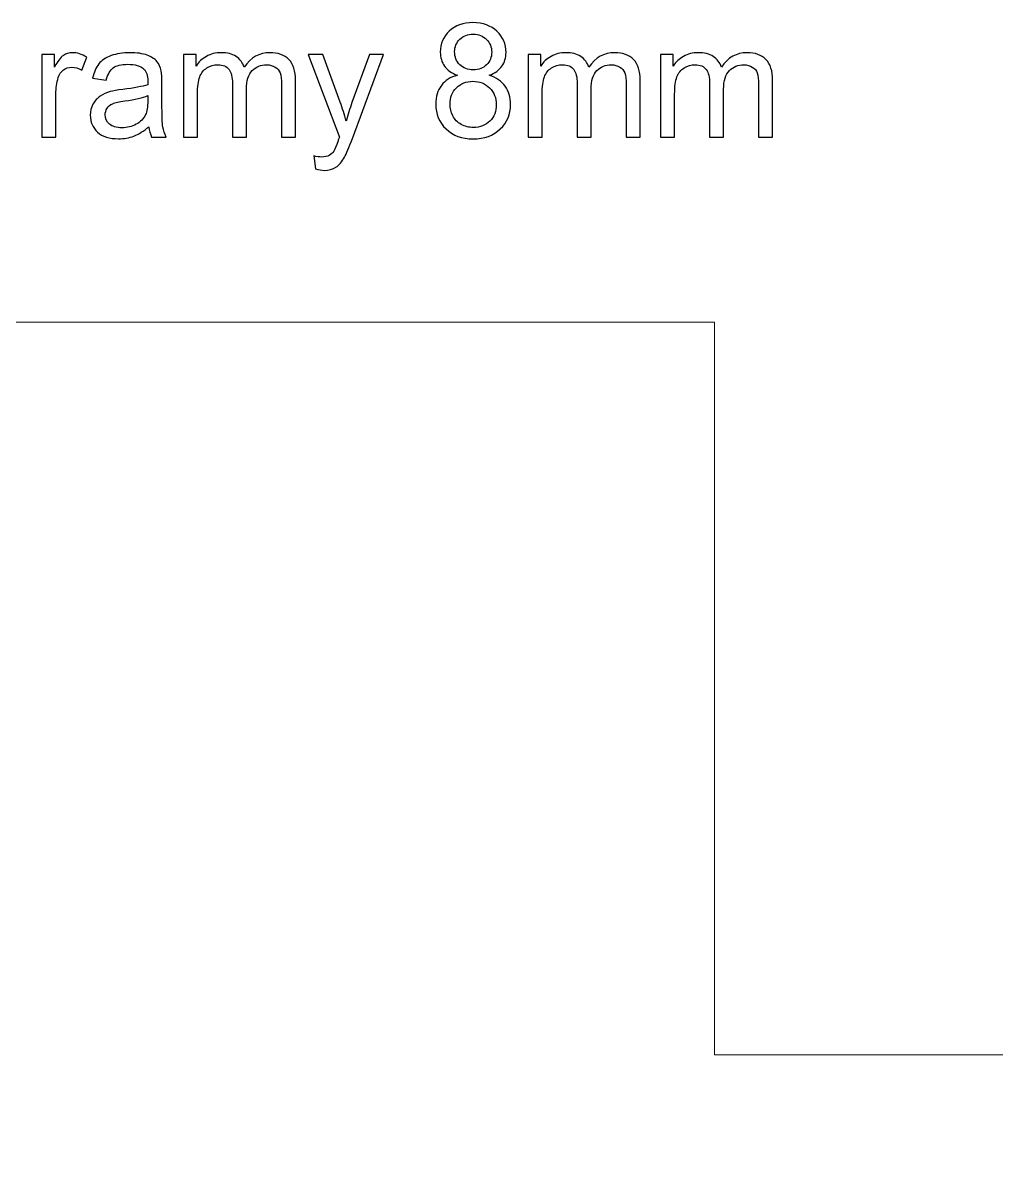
# Model space of a CAD drawing. Header units: millimetres. Extents: x -714 to 63, y -399 to 602.
# Drawn here: x -591.5 to -487.9, y 476.6 to 597.1 of the extents above; entities that cross this region are included whole.
import ezdxf

# ---------------------------------------------------------------- set-up
doc = ezdxf.new("R2010")
doc.units = ezdxf.units.MM
doc.header["$MEASUREMENT"] = 0
doc.layers.add('Layer 1', color=7, linetype='Continuous')

msp = doc.modelspace()

# ---------------------------------------------------------------- linework, layer by layer
at = {"layer": 'Layer 1', "color": 250}
for points, knots in [([(-545.2402, 591.4487), (-545.8583, 591.6745), (-546.3155, 591.9991), (-546.6147, 592.4168), (-546.6147, 592.4168), (-546.911, 592.8373), (-547.0606, 593.3396), (-547.0606, 593.9238), (-547.0606, 593.9238), (-547.0606, 594.8072), (-546.7445, 595.5466), (-546.1123, 596.1477), (-546.1123, 596.1477), (-545.4773, 596.7489), (-544.6363, 597.0508), (-543.5836, 597.0508), (-543.5836, 597.0508), (-542.5281, 597.0508), (-541.6758, 596.7432), (-541.0323, 596.128), (-541.0323, 596.128), (-540.3888, 595.5127), (-540.0671, 594.7648), (-540.0671, 593.8815), (-540.0671, 593.8815), (-540.0671, 593.3199), (-540.2139, 592.8288), (-540.5074, 592.4139), (-540.5074, 592.4139), (-540.8009, 591.9963), (-541.2468, 591.6745), (-541.8479, 591.4487), (-541.8479, 591.4487), (-541.1057, 591.206), (-540.5441, 590.8166), (-540.1574, 590.2747), (-540.1574, 590.2747), (-539.7708, 589.7357), (-539.5761, 589.0922), (-539.5761, 588.3415), (-539.5761, 588.3415), (-539.5761, 587.3057), (-539.9429, 586.4365), (-540.6739, 585.7309), (-540.6739, 585.7309), (-541.4077, 585.0254), (-542.37, 584.6726), (-543.5638, 584.6726), (-543.5638, 584.6726), (-544.7576, 584.6726), (-545.72, 585.0254), (-546.4538, 585.7338), (-546.4538, 585.7338), (-547.1847, 586.4421), (-547.5516, 587.3255), (-547.5516, 588.3838), (-547.5516, 588.3838), (-547.5516, 589.1712), (-547.3513, 589.8316), (-546.9505, 590.3622), (-546.9505, 590.3622), (-546.5497, 590.8956), (-545.9797, 591.2568), (-545.2402, 591.4487)], [0, 0, 0, 0, 0.05882353, 0.05882353, 0.05882353, 0.05882353, 0.11764706, 0.11764706, 0.11764706, 0.11764706, 0.17647059, 0.17647059, 0.17647059, 0.17647059, 0.23529412, 0.23529412, 0.23529412, 0.23529412, 0.29411765, 0.29411765, 0.29411765, 0.29411765, 0.35294118, 0.35294118, 0.35294118, 0.35294118, 0.41176471, 0.41176471, 0.41176471, 0.41176471, 0.47058824, 0.47058824, 0.47058824, 0.47058824, 0.52941176, 0.52941176, 0.52941176, 0.52941176, 0.58823529, 0.58823529, 0.58823529, 0.58823529, 0.64705882, 0.64705882, 0.64705882, 0.64705882, 0.70588235, 0.70588235, 0.70588235, 0.70588235, 0.76470588, 0.76470588, 0.76470588, 0.76470588, 0.82352941, 0.82352941, 0.82352941, 0.82352941, 0.88235294, 0.88235294, 0.88235294, 0.88235294, 1, 1, 1, 1]), ([(-545.5366, 593.9774), (-545.5366, 593.4017), (-545.3531, 592.9332), (-544.9891, 592.5692), (-544.9891, 592.5692), (-544.6222, 592.2051), (-544.1424, 592.0217), (-543.5469, 592.0217), (-543.5469, 592.0217), (-542.9684, 592.0217), (-542.4999, 592.2023), (-542.1358, 592.5635), (-542.1358, 592.5635), (-541.7717, 592.9248), (-541.5911, 593.3679), (-541.5911, 593.8928), (-541.5911, 593.8928), (-541.5911, 594.4403), (-541.7774, 594.9003), (-542.1527, 595.2728), (-542.1527, 595.2728), (-542.5253, 595.6454), (-542.9966, 595.8316), (-543.5638, 595.8316), (-543.5638, 595.8316), (-544.1368, 595.8316), (-544.6081, 595.6482), (-544.9806, 595.2841), (-544.9806, 595.2841), (-545.3503, 594.9201), (-545.5366, 594.4854), (-545.5366, 593.9774)], [0, 0, 0, 0, 0.11111111, 0.11111111, 0.11111111, 0.11111111, 0.22222222, 0.22222222, 0.22222222, 0.22222222, 0.33333333, 0.33333333, 0.33333333, 0.33333333, 0.44444444, 0.44444444, 0.44444444, 0.44444444, 0.55555556, 0.55555556, 0.55555556, 0.55555556, 0.66666667, 0.66666667, 0.66666667, 0.66666667, 0.77777778, 0.77777778, 0.77777778, 0.77777778, 1, 1, 1, 1]), ([(-589.4784, 584.8758), (-589.4784, 584.8758), (-589.4784, 593.6642), (-589.4784, 593.6642), (-589.4784, 593.6642), (-589.4784, 593.6642), (-588.1407, 593.6642), (-588.1407, 593.6642), (-588.1407, 593.6642), (-588.1407, 593.6642), (-588.1407, 592.318), (-588.1407, 592.318), (-588.1407, 592.318), (-587.7992, 592.9417), (-587.4831, 593.3537), (-587.1924, 593.5513), (-587.1924, 593.5513), (-586.9018, 593.7517), (-586.5828, 593.8504), (-586.2357, 593.8504), (-586.2357, 593.8504), (-585.7334, 593.8504), (-585.2225, 593.6924), (-584.7032, 593.3791), (-584.7032, 593.3791), (-584.7032, 593.3791), (-585.2338, 592.0047), (-585.2338, 592.0047), (-585.2338, 592.0047), (-585.5951, 592.2079), (-585.9563, 592.3095), (-586.3176, 592.3095), (-586.3176, 592.3095), (-586.6421, 592.3095), (-586.9328, 592.2107), (-587.1896, 592.016), (-587.1896, 592.016), (-587.4464, 591.8213), (-587.6299, 591.5503), (-587.7399, 591.2032), (-587.7399, 591.2032), (-587.9065, 590.6755), (-587.9883, 590.0969), (-587.9883, 589.4675), (-587.9883, 589.4675), (-587.9883, 589.4675), (-587.9883, 584.8758), (-587.9883, 584.8758), (-587.9883, 584.8758), (-587.9883, 584.8758), (-589.4784, 584.8758), (-589.4784, 584.8758)], [0, 0, 0, 0, 0.07142857, 0.07142857, 0.07142857, 0.07142857, 0.14285714, 0.14285714, 0.14285714, 0.14285714, 0.21428571, 0.21428571, 0.21428571, 0.21428571, 0.28571429, 0.28571429, 0.28571429, 0.28571429, 0.35714286, 0.35714286, 0.35714286, 0.35714286, 0.42857143, 0.42857143, 0.42857143, 0.42857143, 0.5, 0.5, 0.5, 0.5, 0.57142857, 0.57142857, 0.57142857, 0.57142857, 0.64285714, 0.64285714, 0.64285714, 0.64285714, 0.71428571, 0.71428571, 0.71428571, 0.71428571, 0.78571429, 0.78571429, 0.78571429, 0.78571429, 0.85714286, 0.85714286, 0.85714286, 0.85714286, 1, 1, 1, 1]), ([(-578.0823, 585.9765), (-578.6355, 585.5052), (-579.1689, 585.175), (-579.6797, 584.9802), (-579.6797, 584.9802), (-580.1905, 584.7855), (-580.738, 584.6895), (-581.325, 584.6895), (-581.325, 584.6895), (-582.2902, 584.6895), (-583.0325, 584.9238), (-583.5518, 585.3951), (-583.5518, 585.3951), (-584.0711, 585.8636), (-584.3307, 586.4647), (-584.3307, 587.1957), (-584.3307, 587.1957), (-584.3307, 587.6246), (-584.2319, 588.0169), (-584.0372, 588.3725), (-584.0372, 588.3725), (-583.8396, 588.7281), (-583.5828, 589.0103), (-583.2667, 589.2248), (-583.2667, 589.2248), (-582.9478, 589.4393), (-582.5922, 589.603), (-582.1943, 589.7131), (-582.1943, 589.7131), (-581.9008, 589.7893), (-581.4577, 589.8627), (-580.8678, 589.936), (-580.8678, 589.936), (-579.6656, 590.0771), (-578.7766, 590.2493), (-578.2093, 590.4469), (-578.2093, 590.4469), (-578.2037, 590.6501), (-578.2008, 590.7799), (-578.2008, 590.8335), (-578.2008, 590.8335), (-578.2008, 591.4375), (-578.342, 591.8636), (-578.6242, 592.112), (-578.6242, 592.112), (-579.0052, 592.4478), (-579.5724, 592.6143), (-580.3232, 592.6143), (-580.3232, 592.6143), (-581.0259, 592.6143), (-581.5452, 592.4901), (-581.8782, 592.2446), (-581.8782, 592.2446), (-582.214, 591.9991), (-582.4596, 591.5645), (-582.6204, 590.9379), (-582.6204, 590.9379), (-582.6204, 590.9379), (-584.0767, 591.1411), (-584.0767, 591.1411), (-584.0767, 591.1411), (-583.9441, 591.7648), (-583.7267, 592.27), (-583.4219, 592.6538), (-583.4219, 592.6538), (-583.1171, 593.0377), (-582.6769, 593.3312), (-582.1011, 593.54), (-582.1011, 593.54), (-581.5282, 593.746), (-580.8594, 593.8504), (-580.103, 593.8504), (-580.103, 593.8504), (-579.3523, 593.8504), (-578.7399, 593.763), (-578.2686, 593.5852), (-578.2686, 593.5852), (-577.8001, 593.4074), (-577.453, 593.1872), (-577.2328, 592.9191), (-577.2328, 592.9191), (-577.0127, 592.651), (-576.8575, 592.3123), (-576.7672, 591.9031), (-576.7672, 591.9031), (-576.7192, 591.6491), (-576.6938, 591.1919), (-576.6938, 590.5343), (-576.6938, 590.5343), (-576.6938, 590.5343), (-576.6938, 588.5588), (-576.6938, 588.5588), (-576.6938, 588.5588), (-576.6938, 587.1787), (-576.6627, 586.3067), (-576.6006, 585.937), (-576.6006, 585.937), (-576.5414, 585.5672), (-576.4172, 585.2145), (-576.2366, 584.8758), (-576.2366, 584.8758), (-576.2366, 584.8758), (-577.7944, 584.8758), (-577.7944, 584.8758), (-577.7944, 584.8758), (-577.944, 585.1891), (-578.04, 585.556), (-578.0823, 585.9765)], [0, 0, 0, 0, 0.03571429, 0.03571429, 0.03571429, 0.03571429, 0.07142857, 0.07142857, 0.07142857, 0.07142857, 0.10714286, 0.10714286, 0.10714286, 0.10714286, 0.14285714, 0.14285714, 0.14285714, 0.14285714, 0.17857143, 0.17857143, 0.17857143, 0.17857143, 0.21428571, 0.21428571, 0.21428571, 0.21428571, 0.25, 0.25, 0.25, 0.25, 0.28571429, 0.28571429, 0.28571429, 0.28571429, 0.32142857, 0.32142857, 0.32142857, 0.32142857, 0.35714286, 0.35714286, 0.35714286, 0.35714286, 0.39285714, 0.39285714, 0.39285714, 0.39285714, 0.42857143, 0.42857143, 0.42857143, 0.42857143, 0.46428571, 0.46428571, 0.46428571, 0.46428571, 0.5, 0.5, 0.5, 0.5, 0.53571429, 0.53571429, 0.53571429, 0.53571429, 0.57142857, 0.57142857, 0.57142857, 0.57142857, 0.60714286, 0.60714286, 0.60714286, 0.60714286, 0.64285714, 0.64285714, 0.64285714, 0.64285714, 0.67857143, 0.67857143, 0.67857143, 0.67857143, 0.71428571, 0.71428571, 0.71428571, 0.71428571, 0.75, 0.75, 0.75, 0.75, 0.78571429, 0.78571429, 0.78571429, 0.78571429, 0.82142857, 0.82142857, 0.82142857, 0.82142857, 0.85714286, 0.85714286, 0.85714286, 0.85714286, 0.89285714, 0.89285714, 0.89285714, 0.89285714, 0.92857143, 0.92857143, 0.92857143, 0.92857143, 1, 1, 1, 1]), ([(-574.405, 584.8758), (-574.405, 584.8758), (-574.405, 593.6642), (-574.405, 593.6642), (-574.405, 593.6642), (-574.405, 593.6642), (-573.0673, 593.6642), (-573.0673, 593.6642), (-573.0673, 593.6642), (-573.0673, 593.6642), (-573.0673, 592.4224), (-573.0673, 592.4224), (-573.0673, 592.4224), (-572.7935, 592.8514), (-572.4266, 593.1985), (-571.9694, 593.4582), (-571.9694, 593.4582), (-571.5122, 593.7206), (-570.9929, 593.8504), (-570.4087, 593.8504), (-570.4087, 593.8504), (-569.7596, 593.8504), (-569.2262, 593.715), (-568.8114, 593.4469), (-568.8114, 593.4469), (-568.3965, 593.1759), (-568.103, 592.8006), (-567.9337, 592.3152), (-567.9337, 592.3152), (-567.2337, 593.3396), (-566.3278, 593.8504), (-565.2102, 593.8504), (-565.2102, 593.8504), (-564.3353, 593.8504), (-563.6608, 593.6106), (-563.1923, 593.128), (-563.1923, 593.128), (-562.721, 592.6454), (-562.484, 591.9031), (-562.484, 590.9012), (-562.484, 590.9012), (-562.484, 590.9012), (-562.484, 584.8758), (-562.484, 584.8758), (-562.484, 584.8758), (-562.484, 584.8758), (-563.9741, 584.8758), (-563.9741, 584.8758), (-563.9741, 584.8758), (-563.9741, 584.8758), (-563.9741, 590.4073), (-563.9741, 590.4073), (-563.9741, 590.4073), (-563.9741, 591), (-564.0249, 591.429), (-564.1208, 591.6915), (-564.1208, 591.6915), (-564.2168, 591.9539), (-564.3918, 592.1628), (-564.6486, 592.3236), (-564.6486, 592.3236), (-564.9026, 592.4845), (-565.2018, 592.5635), (-565.5432, 592.5635), (-565.5432, 592.5635), (-566.1641, 592.5635), (-566.6778, 592.3575), (-567.087, 591.9483), (-567.087, 591.9483), (-567.4962, 591.5362), (-567.6994, 590.8787), (-567.6994, 589.9755), (-567.6994, 589.9755), (-567.6994, 589.9755), (-567.6994, 584.8758), (-567.6994, 584.8758), (-567.6994, 584.8758), (-567.6994, 584.8758), (-569.1895, 584.8758), (-569.1895, 584.8758), (-569.1895, 584.8758), (-569.1895, 584.8758), (-569.1895, 590.5795), (-569.1895, 590.5795), (-569.1895, 590.5795), (-569.1895, 591.2399), (-569.3109, 591.7366), (-569.5536, 592.0668), (-569.5536, 592.0668), (-569.7963, 592.397), (-570.1943, 592.5635), (-570.7446, 592.5635), (-570.7446, 592.5635), (-571.1623, 592.5635), (-571.5489, 592.4535), (-571.9045, 592.2333), (-571.9045, 592.2333), (-572.2601, 592.0132), (-572.5169, 591.6915), (-572.6778, 591.2653), (-572.6778, 591.2653), (-572.8358, 590.842), (-572.9149, 590.2295), (-572.9149, 589.4309), (-572.9149, 589.4309), (-572.9149, 589.4309), (-572.9149, 584.8758), (-572.9149, 584.8758), (-572.9149, 584.8758), (-572.9149, 584.8758), (-574.405, 584.8758), (-574.405, 584.8758)], [0, 0, 0, 0, 0.03448276, 0.03448276, 0.03448276, 0.03448276, 0.06896552, 0.06896552, 0.06896552, 0.06896552, 0.10344828, 0.10344828, 0.10344828, 0.10344828, 0.13793103, 0.13793103, 0.13793103, 0.13793103, 0.17241379, 0.17241379, 0.17241379, 0.17241379, 0.20689655, 0.20689655, 0.20689655, 0.20689655, 0.24137931, 0.24137931, 0.24137931, 0.24137931, 0.27586207, 0.27586207, 0.27586207, 0.27586207, 0.31034483, 0.31034483, 0.31034483, 0.31034483, 0.34482759, 0.34482759, 0.34482759, 0.34482759, 0.37931034, 0.37931034, 0.37931034, 0.37931034, 0.4137931, 0.4137931, 0.4137931, 0.4137931, 0.44827586, 0.44827586, 0.44827586, 0.44827586, 0.48275862, 0.48275862, 0.48275862, 0.48275862, 0.51724138, 0.51724138, 0.51724138, 0.51724138, 0.55172414, 0.55172414, 0.55172414, 0.55172414, 0.5862069, 0.5862069, 0.5862069, 0.5862069, 0.62068966, 0.62068966, 0.62068966, 0.62068966, 0.65517241, 0.65517241, 0.65517241, 0.65517241, 0.68965517, 0.68965517, 0.68965517, 0.68965517, 0.72413793, 0.72413793, 0.72413793, 0.72413793, 0.75862069, 0.75862069, 0.75862069, 0.75862069, 0.79310345, 0.79310345, 0.79310345, 0.79310345, 0.82758621, 0.82758621, 0.82758621, 0.82758621, 0.86206897, 0.86206897, 0.86206897, 0.86206897, 0.89655172, 0.89655172, 0.89655172, 0.89655172, 0.93103448, 0.93103448, 0.93103448, 0.93103448, 1, 1, 1, 1]), ([(-560.3673, 581.4976), (-560.3673, 581.4976), (-560.5367, 582.8748), (-560.5367, 582.8748), (-560.5367, 582.8748), (-560.2093, 582.7874), (-559.9271, 582.7422), (-559.6844, 582.7422), (-559.6844, 582.7422), (-559.3513, 582.7422), (-559.086, 582.7986), (-558.8885, 582.9087), (-558.8885, 582.9087), (-558.6881, 583.0188), (-558.5244, 583.174), (-558.3974, 583.3716), (-558.3974, 583.3716), (-558.3043, 583.5211), (-558.1519, 583.8908), (-557.9431, 584.4835), (-557.9431, 584.4835), (-557.9148, 584.5654), (-557.8725, 584.6867), (-557.8104, 584.8476), (-557.8104, 584.8476), (-557.8104, 584.8476), (-561.1463, 593.6642), (-561.1463, 593.6642), (-561.1463, 593.6642), (-561.1463, 593.6642), (-559.5545, 593.6642), (-559.5545, 593.6642), (-559.5545, 593.6642), (-559.5545, 593.6642), (-557.7201, 588.5898), (-557.7201, 588.5898), (-557.7201, 588.5898), (-557.4802, 587.9492), (-557.2685, 587.2719), (-557.0795, 586.5607), (-557.0795, 586.5607), (-556.9073, 587.2295), (-556.7041, 587.8899), (-556.467, 588.539), (-556.467, 588.539), (-556.467, 588.539), (-554.5931, 593.6642), (-554.5931, 593.6642), (-554.5931, 593.6642), (-554.5931, 593.6642), (-553.1058, 593.6642), (-553.1058, 593.6642), (-553.1058, 593.6642), (-553.1058, 593.6642), (-556.4275, 584.7234), (-556.4275, 584.7234), (-556.4275, 584.7234), (-556.7859, 583.761), (-557.0653, 583.1006), (-557.2657, 582.7366), (-557.2657, 582.7366), (-557.531, 582.2483), (-557.8358, 581.8899), (-558.1773, 581.6613), (-558.1773, 581.6613), (-558.5216, 581.4327), (-558.9308, 581.3198), (-559.405, 581.3198), (-559.405, 581.3198), (-559.6928, 581.3198), (-560.0146, 581.3791), (-560.3673, 581.4976)], [0, 0, 0, 0, 0.05263158, 0.05263158, 0.05263158, 0.05263158, 0.10526316, 0.10526316, 0.10526316, 0.10526316, 0.15789474, 0.15789474, 0.15789474, 0.15789474, 0.21052632, 0.21052632, 0.21052632, 0.21052632, 0.26315789, 0.26315789, 0.26315789, 0.26315789, 0.31578947, 0.31578947, 0.31578947, 0.31578947, 0.36842105, 0.36842105, 0.36842105, 0.36842105, 0.42105263, 0.42105263, 0.42105263, 0.42105263, 0.47368421, 0.47368421, 0.47368421, 0.47368421, 0.52631579, 0.52631579, 0.52631579, 0.52631579, 0.57894737, 0.57894737, 0.57894737, 0.57894737, 0.63157895, 0.63157895, 0.63157895, 0.63157895, 0.68421053, 0.68421053, 0.68421053, 0.68421053, 0.73684211, 0.73684211, 0.73684211, 0.73684211, 0.78947368, 0.78947368, 0.78947368, 0.78947368, 0.84210526, 0.84210526, 0.84210526, 0.84210526, 0.89473684, 0.89473684, 0.89473684, 0.89473684, 1, 1, 1, 1]), ([(-537.7106, 584.8758), (-537.7106, 584.8758), (-537.7106, 593.6642), (-537.7106, 593.6642), (-537.7106, 593.6642), (-537.7106, 593.6642), (-536.3729, 593.6642), (-536.3729, 593.6642), (-536.3729, 593.6642), (-536.3729, 593.6642), (-536.3729, 592.4224), (-536.3729, 592.4224), (-536.3729, 592.4224), (-536.0991, 592.8514), (-535.7322, 593.1985), (-535.275, 593.4582), (-535.275, 593.4582), (-534.8178, 593.7206), (-534.2985, 593.8504), (-533.7143, 593.8504), (-533.7143, 593.8504), (-533.0652, 593.8504), (-532.5318, 593.715), (-532.117, 593.4469), (-532.117, 593.4469), (-531.7021, 593.1759), (-531.4086, 592.8006), (-531.2393, 592.3152), (-531.2393, 592.3152), (-530.5393, 593.3396), (-529.6334, 593.8504), (-528.5158, 593.8504), (-528.5158, 593.8504), (-527.6409, 593.8504), (-526.9664, 593.6106), (-526.4979, 593.128), (-526.4979, 593.128), (-526.0266, 592.6454), (-525.7896, 591.9031), (-525.7896, 590.9012), (-525.7896, 590.9012), (-525.7896, 590.9012), (-525.7896, 584.8758), (-525.7896, 584.8758), (-525.7896, 584.8758), (-525.7896, 584.8758), (-527.2797, 584.8758), (-527.2797, 584.8758), (-527.2797, 584.8758), (-527.2797, 584.8758), (-527.2797, 590.4073), (-527.2797, 590.4073), (-527.2797, 590.4073), (-527.2797, 591), (-527.3305, 591.429), (-527.4264, 591.6915), (-527.4264, 591.6915), (-527.5224, 591.9539), (-527.6974, 592.1628), (-527.9542, 592.3236), (-527.9542, 592.3236), (-528.2082, 592.4845), (-528.5074, 592.5635), (-528.8488, 592.5635), (-528.8488, 592.5635), (-529.4697, 592.5635), (-529.9834, 592.3575), (-530.3926, 591.9483), (-530.3926, 591.9483), (-530.8018, 591.5362), (-531.005, 590.8787), (-531.005, 589.9755), (-531.005, 589.9755), (-531.005, 589.9755), (-531.005, 584.8758), (-531.005, 584.8758), (-531.005, 584.8758), (-531.005, 584.8758), (-532.4951, 584.8758), (-532.4951, 584.8758), (-532.4951, 584.8758), (-532.4951, 584.8758), (-532.4951, 590.5795), (-532.4951, 590.5795), (-532.4951, 590.5795), (-532.4951, 591.2399), (-532.6165, 591.7366), (-532.8592, 592.0668), (-532.8592, 592.0668), (-533.1019, 592.397), (-533.4999, 592.5635), (-534.0502, 592.5635), (-534.0502, 592.5635), (-534.4679, 592.5635), (-534.8545, 592.4535), (-535.2101, 592.2333), (-535.2101, 592.2333), (-535.5657, 592.0132), (-535.8225, 591.6915), (-535.9834, 591.2653), (-535.9834, 591.2653), (-536.1414, 590.842), (-536.2205, 590.2295), (-536.2205, 589.4309), (-536.2205, 589.4309), (-536.2205, 589.4309), (-536.2205, 584.8758), (-536.2205, 584.8758), (-536.2205, 584.8758), (-536.2205, 584.8758), (-537.7106, 584.8758), (-537.7106, 584.8758)], [0, 0, 0, 0, 0.03448276, 0.03448276, 0.03448276, 0.03448276, 0.06896552, 0.06896552, 0.06896552, 0.06896552, 0.10344828, 0.10344828, 0.10344828, 0.10344828, 0.13793103, 0.13793103, 0.13793103, 0.13793103, 0.17241379, 0.17241379, 0.17241379, 0.17241379, 0.20689655, 0.20689655, 0.20689655, 0.20689655, 0.24137931, 0.24137931, 0.24137931, 0.24137931, 0.27586207, 0.27586207, 0.27586207, 0.27586207, 0.31034483, 0.31034483, 0.31034483, 0.31034483, 0.34482759, 0.34482759, 0.34482759, 0.34482759, 0.37931034, 0.37931034, 0.37931034, 0.37931034, 0.4137931, 0.4137931, 0.4137931, 0.4137931, 0.44827586, 0.44827586, 0.44827586, 0.44827586, 0.48275862, 0.48275862, 0.48275862, 0.48275862, 0.51724138, 0.51724138, 0.51724138, 0.51724138, 0.55172414, 0.55172414, 0.55172414, 0.55172414, 0.5862069, 0.5862069, 0.5862069, 0.5862069, 0.62068966, 0.62068966, 0.62068966, 0.62068966, 0.65517241, 0.65517241, 0.65517241, 0.65517241, 0.68965517, 0.68965517, 0.68965517, 0.68965517, 0.72413793, 0.72413793, 0.72413793, 0.72413793, 0.75862069, 0.75862069, 0.75862069, 0.75862069, 0.79310345, 0.79310345, 0.79310345, 0.79310345, 0.82758621, 0.82758621, 0.82758621, 0.82758621, 0.86206897, 0.86206897, 0.86206897, 0.86206897, 0.89655172, 0.89655172, 0.89655172, 0.89655172, 0.93103448, 0.93103448, 0.93103448, 0.93103448, 1, 1, 1, 1]), ([(-523.6052, 584.8758), (-523.6052, 584.8758), (-523.6052, 593.6642), (-523.6052, 593.6642), (-523.6052, 593.6642), (-523.6052, 593.6642), (-522.2675, 593.6642), (-522.2675, 593.6642), (-522.2675, 593.6642), (-522.2675, 593.6642), (-522.2675, 592.4224), (-522.2675, 592.4224), (-522.2675, 592.4224), (-521.9937, 592.8514), (-521.6268, 593.1985), (-521.1696, 593.4582), (-521.1696, 593.4582), (-520.7124, 593.7206), (-520.1931, 593.8504), (-519.6089, 593.8504), (-519.6089, 593.8504), (-518.9598, 593.8504), (-518.4264, 593.715), (-518.0116, 593.4469), (-518.0116, 593.4469), (-517.5967, 593.1759), (-517.3032, 592.8006), (-517.1339, 592.3152), (-517.1339, 592.3152), (-516.4339, 593.3396), (-515.528, 593.8504), (-514.4104, 593.8504), (-514.4104, 593.8504), (-513.5355, 593.8504), (-512.861, 593.6106), (-512.3925, 593.128), (-512.3925, 593.128), (-511.9212, 592.6454), (-511.6842, 591.9031), (-511.6842, 590.9012), (-511.6842, 590.9012), (-511.6842, 590.9012), (-511.6842, 584.8758), (-511.6842, 584.8758), (-511.6842, 584.8758), (-511.6842, 584.8758), (-513.1743, 584.8758), (-513.1743, 584.8758), (-513.1743, 584.8758), (-513.1743, 584.8758), (-513.1743, 590.4073), (-513.1743, 590.4073), (-513.1743, 590.4073), (-513.1743, 591), (-513.2251, 591.429), (-513.321, 591.6915), (-513.321, 591.6915), (-513.417, 591.9539), (-513.592, 592.1628), (-513.8488, 592.3236), (-513.8488, 592.3236), (-514.1028, 592.4845), (-514.402, 592.5635), (-514.7434, 592.5635), (-514.7434, 592.5635), (-515.3643, 592.5635), (-515.878, 592.3575), (-516.2872, 591.9483), (-516.2872, 591.9483), (-516.6964, 591.5362), (-516.8996, 590.8787), (-516.8996, 589.9755), (-516.8996, 589.9755), (-516.8996, 589.9755), (-516.8996, 584.8758), (-516.8996, 584.8758), (-516.8996, 584.8758), (-516.8996, 584.8758), (-518.3897, 584.8758), (-518.3897, 584.8758), (-518.3897, 584.8758), (-518.3897, 584.8758), (-518.3897, 590.5795), (-518.3897, 590.5795), (-518.3897, 590.5795), (-518.3897, 591.2399), (-518.5111, 591.7366), (-518.7538, 592.0668), (-518.7538, 592.0668), (-518.9965, 592.397), (-519.3945, 592.5635), (-519.9448, 592.5635), (-519.9448, 592.5635), (-520.3625, 592.5635), (-520.7491, 592.4535), (-521.1047, 592.2333), (-521.1047, 592.2333), (-521.4603, 592.0132), (-521.7171, 591.6915), (-521.878, 591.2653), (-521.878, 591.2653), (-522.036, 590.842), (-522.1151, 590.2295), (-522.1151, 589.4309), (-522.1151, 589.4309), (-522.1151, 589.4309), (-522.1151, 584.8758), (-522.1151, 584.8758), (-522.1151, 584.8758), (-522.1151, 584.8758), (-523.6052, 584.8758), (-523.6052, 584.8758)], [0, 0, 0, 0, 0.03448276, 0.03448276, 0.03448276, 0.03448276, 0.06896552, 0.06896552, 0.06896552, 0.06896552, 0.10344828, 0.10344828, 0.10344828, 0.10344828, 0.13793103, 0.13793103, 0.13793103, 0.13793103, 0.17241379, 0.17241379, 0.17241379, 0.17241379, 0.20689655, 0.20689655, 0.20689655, 0.20689655, 0.24137931, 0.24137931, 0.24137931, 0.24137931, 0.27586207, 0.27586207, 0.27586207, 0.27586207, 0.31034483, 0.31034483, 0.31034483, 0.31034483, 0.34482759, 0.34482759, 0.34482759, 0.34482759, 0.37931034, 0.37931034, 0.37931034, 0.37931034, 0.4137931, 0.4137931, 0.4137931, 0.4137931, 0.44827586, 0.44827586, 0.44827586, 0.44827586, 0.48275862, 0.48275862, 0.48275862, 0.48275862, 0.51724138, 0.51724138, 0.51724138, 0.51724138, 0.55172414, 0.55172414, 0.55172414, 0.55172414, 0.5862069, 0.5862069, 0.5862069, 0.5862069, 0.62068966, 0.62068966, 0.62068966, 0.62068966, 0.65517241, 0.65517241, 0.65517241, 0.65517241, 0.68965517, 0.68965517, 0.68965517, 0.68965517, 0.72413793, 0.72413793, 0.72413793, 0.72413793, 0.75862069, 0.75862069, 0.75862069, 0.75862069, 0.79310345, 0.79310345, 0.79310345, 0.79310345, 0.82758621, 0.82758621, 0.82758621, 0.82758621, 0.86206897, 0.86206897, 0.86206897, 0.86206897, 0.89655172, 0.89655172, 0.89655172, 0.89655172, 0.93103448, 0.93103448, 0.93103448, 0.93103448, 1, 1, 1, 1]), ([(-546.0276, 588.3725), (-546.0276, 587.9464), (-545.9289, 587.5372), (-545.7313, 587.1392), (-545.7313, 587.1392), (-545.5337, 586.7441), (-545.2346, 586.4365), (-544.8338, 586.2192), (-544.8338, 586.2192), (-544.4359, 586.0019), (-544.0069, 585.8918), (-543.5526, 585.8918), (-543.5526, 585.8918), (-542.8357, 585.8918), (-542.2487, 586.1204), (-541.7887, 586.5776), (-541.7887, 586.5776), (-541.3286, 587.0348), (-541.1, 587.6162), (-541.1, 588.3217), (-541.1, 588.3217), (-541.1, 589.0386), (-541.3371, 589.6312), (-541.8084, 590.0997), (-541.8084, 590.0997), (-542.2826, 590.5682), (-542.8809, 590.8025), (-543.6005, 590.8025), (-543.6005, 590.8025), (-544.3061, 590.8025), (-544.8846, 590.571), (-545.3418, 590.1082), (-545.3418, 590.1082), (-545.799, 589.6453), (-546.0276, 589.0668), (-546.0276, 588.3725)], [0, 0, 0, 0, 0.1, 0.1, 0.1, 0.1, 0.2, 0.2, 0.2, 0.2, 0.3, 0.3, 0.3, 0.3, 0.4, 0.4, 0.4, 0.4, 0.5, 0.5, 0.5, 0.5, 0.6, 0.6, 0.6, 0.6, 0.7, 0.7, 0.7, 0.7, 0.8, 0.8, 0.8, 0.8, 1, 1, 1, 1]), ([(-578.2008, 589.2785), (-578.7427, 589.0583), (-579.5555, 588.8721), (-580.6392, 588.7197), (-580.6392, 588.7197), (-581.2545, 588.6322), (-581.6891, 588.5334), (-581.9431, 588.4233), (-581.9431, 588.4233), (-582.1971, 588.3133), (-582.3918, 588.1524), (-582.5301, 587.9435), (-582.5301, 587.9435), (-582.6684, 587.7319), (-582.739, 587.4976), (-582.739, 587.238), (-582.739, 587.238), (-582.739, 586.8457), (-582.5894, 586.5155), (-582.2874, 586.253), (-582.2874, 586.253), (-581.9854, 585.9906), (-581.5452, 585.8579), (-580.9666, 585.8579), (-580.9666, 585.8579), (-580.3937, 585.8579), (-579.8829, 585.9821), (-579.4342, 586.2333), (-579.4342, 586.2333), (-578.9882, 586.4816), (-578.658, 586.8231), (-578.4492, 587.2549), (-578.4492, 587.2549), (-578.2883, 587.5908), (-578.2093, 588.0847), (-578.2093, 588.7366), (-578.2093, 588.7366), (-578.2093, 588.7366), (-578.2008, 589.2785), (-578.2008, 589.2785)], [0, 0, 0, 0, 0.09090909, 0.09090909, 0.09090909, 0.09090909, 0.18181818, 0.18181818, 0.18181818, 0.18181818, 0.27272727, 0.27272727, 0.27272727, 0.27272727, 0.36363636, 0.36363636, 0.36363636, 0.36363636, 0.45454545, 0.45454545, 0.45454545, 0.45454545, 0.54545455, 0.54545455, 0.54545455, 0.54545455, 0.63636364, 0.63636364, 0.63636364, 0.63636364, 0.72727273, 0.72727273, 0.72727273, 0.72727273, 0.81818182, 0.81818182, 0.81818182, 0.81818182, 1, 1, 1, 1])]:
    msp.add_open_spline(points, degree=3, knots=knots, dxfattribs=at)
at = {"layer": 'Layer 1', "color": 250, "lineweight": 20}
msp.add_open_spline([(-692.8652, 565.1699), (-692.8652, 565.1699), (-517.8653, 565.1699), (-517.8653, 565.1699), (-517.8653, 565.1699), (-517.8653, 565.1699), (-517.8653, 487.1699), (-517.8653, 487.1699), (-517.8653, 487.1699), (-517.8653, 487.1699), (-449.8652, 487.1699), (-449.8652, 487.1699), (-449.8652, 487.1699), (-449.8652, 487.1699), (-449.8652, 565.1699), (-449.8652, 565.1699), (-449.8652, 565.1699), (-449.8652, 565.1699), (-282.8653, 565.1699), (-282.8653, 565.1699), (-282.8653, 565.1699), (-282.8653, 565.1699), (-282.8653, 115.1699), (-282.8653, 115.1699), (-282.8653, 115.1699), (-282.8653, 115.1699), (-692.8652, 115.1699), (-692.8652, 115.1699), (-692.8652, 115.1699), (-692.8652, 115.1699), (-692.8652, 565.1699), (-692.8652, 565.1699)], degree=3, knots=[0, 0, 0, 0, 0.11111111, 0.11111111, 0.11111111, 0.11111111, 0.22222222, 0.22222222, 0.22222222, 0.22222222, 0.33333333, 0.33333333, 0.33333333, 0.33333333, 0.44444444, 0.44444444, 0.44444444, 0.44444444, 0.55555556, 0.55555556, 0.55555556, 0.55555556, 0.66666667, 0.66666667, 0.66666667, 0.66666667, 0.77777778, 0.77777778, 0.77777778, 0.77777778, 1, 1, 1, 1], dxfattribs=at)

doc.saveas('drawing.dxf')
